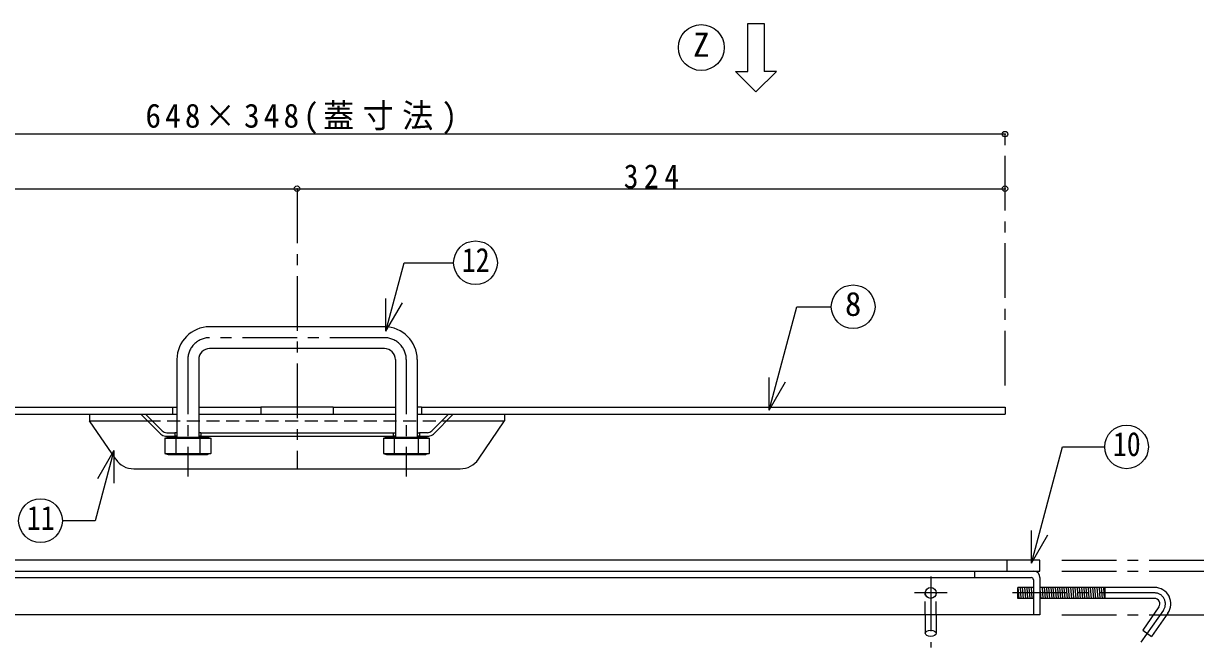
# Model space of a CAD drawing. Units: millimetres at full size, sheet at 1:5; details may follow other scales. Extents: x -1062 to 963, y -702 to 703.
# Drawn here: x -255 to 286, y -132 to 154 of the extents above; entities that cross this region are included whole.
import ezdxf
from ezdxf.enums import TextEntityAlignment as Align

# ---------------------------------------------------------------- set-up
doc = ezdxf.new("R2010")
doc.units = ezdxf.units.MM
doc.header["$LTSCALE"] = 5
doc.header["$PDMODE"] = 32
doc.header["$PDSIZE"] = 2.5
doc.linetypes.add('CHAIN1', pattern=[8, 5, -1, 1, -1])
doc.linetypes.add('DASHED1', pattern=[1.8, 1.2, -0.6])
doc.layers.add('0-A', color=4, linetype='Continuous', lineweight=9)
doc.styles.add('ＭＳ ゴシック', font='')
doc.styles.get('ＭＳ ゴシック').set_extended_font_data('MS Gothic')

msp = doc.modelspace()

# ---------------------------------------------------------------- linework, layer by layer
at = {"layer": '0-A'}
for p, q in [((76.352, 153.759), (83.852, 153.759)), ((76.352, 131.884), (76.352, 153.759)), ((83.852, 153.759), (83.852, 131.884)), ((70.727, 131.884), (76.352, 131.884)), ((194.102, 103.209), (-453.898, 103.209)), ((-453.898, 78.209), (-129.898, 78.209)), ((-129.898, 78.209), (194.102, 78.209)), ((-113.315, -21.791), (-146.481, -21.791)), ((-146.481, -24.991), (-113.315, -24.991)), ((-212.875, -45.624), (-224.898, -27.991)), ((-46.921, -45.624), (-34.898, -27.991)), ((-184.898, -33.491), (-185.898, -33.491)), ((-184.898, -34.991), (-185.898, -34.991)), ((-173.898, -33.491), (-174.898, -33.491)), ((-173.898, -34.991), (-174.898, -34.991)), ((-85.898, -33.491), (-84.898, -33.491)), ((-84.898, -34.991), (-85.898, -34.991)), ((-74.898, -33.491), (-73.898, -33.491)), ((-73.898, -34.991), (-74.898, -34.991)), ((-204.613, -49.991), (-55.183, -49.991)), ((195.102, -91.791), (-454.898, -91.791)), ((200.001, -104.291), (200.409, -109.291)), ((201.004, -104.291), (201.412, -109.291)), ((202.007, -104.291), (202.416, -109.291)), ((203.011, -104.291), (203.419, -109.291)), ((204.014, -104.291), (204.422, -109.291)), ((205.017, -104.291), (205.426, -109.291)), ((206.021, -104.291), (206.429, -109.291)), ((207.024, -104.291), (207.102, -105.246)), ((210.102, -105.124), (210.442, -109.291)), ((211.037, -104.291), (211.446, -109.291)), ((212.04, -104.291), (212.449, -109.291)), ((213.044, -104.291), (213.452, -109.291)), ((214.047, -104.291), (214.456, -109.291)), ((215.05, -104.291), (215.459, -109.291)), ((216.054, -104.291), (216.462, -109.291)), ((217.057, -104.291), (217.466, -109.291)), ((218.06, -104.291), (218.469, -109.291)), ((219.064, -104.291), (219.472, -109.291)), ((220.067, -104.291), (220.476, -109.291)), ((221.07, -104.291), (221.479, -109.291)), ((222.074, -104.291), (222.482, -109.291)), ((223.077, -104.291), (223.486, -109.291)), ((224.08, -104.291), (224.489, -109.291)), ((225.084, -104.291), (225.492, -109.291)), ((226.087, -104.291), (226.496, -109.291)), ((227.09, -104.291), (227.499, -109.291)), ((228.094, -104.291), (228.502, -109.291)), ((229.097, -104.291), (229.506, -109.291)), ((230.1, -104.291), (230.509, -109.291)), ((231.104, -104.291), (231.512, -109.291)), ((232.107, -104.291), (232.516, -109.291)), ((233.11, -104.291), (233.519, -109.291)), ((234.114, -104.291), (234.522, -109.291)), ((235.117, -104.291), (235.526, -109.291)), ((236.12, -104.291), (236.529, -109.291)), ((237.124, -104.291), (237.532, -109.291)), ((238.127, -104.291), (238.536, -109.291)), ((239.13, -104.291), (239.539, -109.291)), ((240.001, -109.291), (240.001, -104.291)), ((207.102, -116.791), (-466.898, -116.791)), ((157.602, -116.791), (157.602, -125.288)), ((162.602, -116.791), (162.602, -125.288))]:
    msp.add_line(p, q, dxfattribs=at)
at = {"layer": '0-A', "linetype": 'CHAIN1'}
for p, q in [((194.102, -11.791), (194.102, 103.209)), ((-129.898, 78.209), (-129.898, -49.991)), ((-89.898, 10.009), (-169.898, 10.009)), ((-179.898, 0.009), (-179.898, -53.491)), ((-79.898, 0.009), (-79.898, -53.491)), ((220.102, -91.791), (360.102, -91.791)), ((220.102, -96.791), (360.102, -96.791)), ((160.102, -99.291), (160.102, -131.722)), ((167.602, -106.791), (152.602, -106.791)), ((262.497, -106.791), (195.001, -106.791)), ((220.102, -116.791), (360.102, -116.791)), ((266.593, -114.659), (256.282, -129.384))]:
    msp.add_line(p, q, dxfattribs=at)
at = {"layer": '0-A', "color": 7, "lineweight": 18}
for p, q in [((-89.19, 13.019), (-89.19, 28.019)), ((-89.19, 13.019), (-81.69, 26.009)), ((86.185, -23.144), (98.866, 24.179)), ((98.866, 24.179), (114.603, 24.179)), ((-89.898, 15.009), (-169.898, 15.009)), ((-184.898, 0.009), (-184.898, -35.491)), ((-174.898, 0.009), (-174.898, -35.491)), ((-89.898, 5.009), (-169.898, 5.009)), ((-84.898, 0.009), (-84.898, -24.991)), ((-74.898, 0.009), (-74.898, -24.991)), ((86.185, -23.144), (86.185, -8.144)), ((86.185, -23.144), (93.685, -10.154)), ((-224.898, -24.991), (-224.898, -27.991)), ((-192.277, -34.112), (-201.398, -24.991)), ((-191.655, -32.612), (-199.277, -24.991)), ((-186.898, -21.791), (-184.898, -21.791)), ((-186.898, -24.991), (-184.898, -24.991)), ((-174.898, -21.791), (-146.481, -21.791)), ((-174.898, -24.991), (-146.481, -24.991)), ((-146.481, -21.791), (-146.481, -24.991)), ((-113.315, -21.791), (-113.315, -24.991)), ((-113.315, -21.791), (-84.898, -21.791)), ((-113.315, -24.991), (-84.898, -24.991)), ((-84.898, -24.991), (-84.898, -35.491)), ((-72.898, -21.791), (-74.898, -21.791)), ((-74.898, -24.991), (-74.898, -35.491)), ((-74.898, -24.991), (-72.898, -24.991)), ((-68.141, -32.612), (-60.519, -24.991)), ((-67.519, -34.112), (-58.398, -24.991)), ((-34.898, -24.991), (-34.898, -27.991)), ((-224.898, -27.991), (-198.398, -27.991)), ((-61.398, -27.991), (-34.898, -27.991)), ((-190.398, -35.991), (-169.398, -35.991)), ((-190.398, -35.991), (-190.398, -42.991)), ((-190.155, -34.991), (-185.898, -34.991)), ((-188.898, -35.491), (-170.898, -35.491)), ((-185.398, -35.991), (-185.398, -42.991)), ((-179.898, -35.491), (-174.398, -35.991)), ((-174.398, -35.991), (-170.898, -35.491)), ((-174.398, -35.991), (-174.398, -42.991)), ((-173.898, -33.491), (-85.898, -33.491)), ((-170.898, -35.491), (-169.398, -35.991)), ((-169.398, -35.991), (-169.398, -42.991)), ((-90.398, -35.991), (-69.398, -35.991)), ((-88.898, -35.491), (-70.898, -35.491)), ((-85.898, -33.491), (-85.898, -34.991)), ((-85.398, -35.991), (-79.898, -35.491)), ((-85.398, -35.991), (-85.398, -42.991)), ((-74.398, -35.991), (-74.398, -42.991)), ((-213.714, -41.542), (-221.214, -54.533)), ((-213.714, -41.542), (-213.714, -56.542)), ((-190.398, -42.991), (-169.398, -42.991)), ((-190.398, -42.991), (-188.898, -43.491)), ((-188.898, -43.491), (-185.398, -42.991)), ((-169.398, -42.991), (-170.898, -43.491)), ((-90.398, -42.991), (-69.398, -42.991)), ((-88.898, -43.491), (-85.398, -42.991)), ((-69.398, -42.991), (-70.898, -43.491)), ((-188.898, -43.491), (-170.898, -43.491)), ((206.168, -93.193), (206.168, -78.193)), ((206.168, -93.193), (213.668, -80.203)), ((-439.898, -96.791), (180.102, -96.791)), ((-439.898, -99.791), (180.102, -99.791)), ((200.001, -109.291), (200.001, -104.291)), ((207.102, -104.291), (200.001, -104.291)), ((262.497, -104.291), (210.102, -104.291)), ((207.102, -109.291), (200.001, -109.291)), ((262.497, -109.291), (210.102, -109.291)), ((268.641, -116.093), (261.198, -126.722))]:
    msp.add_line(p, q, dxfattribs=at)
at = {"layer": '0-A', "color": 5, "lineweight": 25}
for p, q in [((-453.898, -21.791), (-186.898, -21.791)), ((-453.898, -24.991), (-186.898, -24.991)), ((-186.898, -21.791), (-186.898, -24.991)), ((-72.898, -21.791), (194.102, -21.791)), ((-72.898, -21.791), (-72.898, -24.991)), ((-72.898, -24.991), (194.102, -24.991)), ((194.102, -21.791), (194.102, -24.991)), ((210.102, -91.791), (195.102, -91.791)), ((195.102, -96.791), (195.102, -91.791)), ((210.102, -96.791), (210.102, -91.791)), ((180.102, -96.791), (210.102, -96.791)), ((180.102, -96.791), (180.102, -99.791)), ((180.102, -99.791), (206.102, -99.791)), ((207.102, -100.791), (207.102, -116.791)), ((210.102, -99.791), (210.102, -116.791)), ((210.102, -116.791), (207.102, -116.791))]:
    msp.add_line(p, q, dxfattribs=at)
at = {"layer": '0-A', "linetype": 'DASHED1'}
for p, q in [((-198.398, -27.991), (-61.398, -27.991)), ((157.602, -116.791), (157.602, -106.791)), ((162.602, -116.791), (162.602, -106.791))]:
    msp.add_line(p, q, dxfattribs=at)
at = {"layer": '0-A'}
msp.add_lwpolyline([(70.727, 131.884), (80.102, 122.509), (89.477, 131.884), (83.852, 131.884)], dxfattribs=at)
at = {"layer": '0-A', "color": 7, "lineweight": 18}
for points in [[(-89.19, 13.019), (-80.804, 44.315), (-58.23, 44.315)], [(-190.398, -35.991), (-188.898, -35.491), (-185.398, -35.991), (-179.898, -35.491)], [(-189.534, -33.491), (-185.898, -33.491), (-185.898, -34.991)], [(-173.898, -33.491), (-173.898, -34.991), (-85.898, -34.991)], [(-90.398, -35.991), (-88.898, -35.491), (-85.398, -35.991)], [(-90.398, -35.991), (-90.398, -42.991), (-88.898, -43.491), (-70.898, -43.491)], [(-79.898, -35.491), (-74.398, -35.991), (-70.898, -35.491), (-69.398, -35.991), (-69.398, -42.991)], [(-70.262, -33.491), (-73.898, -33.491), (-73.898, -34.991), (-69.641, -34.991)], [(-213.714, -41.542), (-222.343, -73.745), (-237.306, -73.745)], [(-185.398, -42.991), (-179.898, -43.491), (-174.398, -42.991), (-170.898, -43.491)], [(-85.398, -42.991), (-79.898, -43.491), (-74.398, -42.991), (-70.898, -43.491)], [(206.168, -93.193), (220.434, -39.952), (239.717, -39.952)], [(264.545, -113.225), (257.102, -123.854), (261.198, -126.722)]]:
    msp.add_lwpolyline(points, dxfattribs=at)
for centre, radius in [((55.102, 142.822), 10.5), ((-48.23, 44.315), 10), ((124.603, 24.179), 10), ((249.717, -39.952), 10), ((-247.306, -73.745), 10)]:
    msp.add_circle(centre, radius, dxfattribs=at)
at = {"layer": '0-A'}
msp.add_circle((160.102, -106.791), 2.5, dxfattribs=at)
at = {"layer": '0-A', "color": 7, "lineweight": 18}
for centre, radius, start, end in [((-169.898, 0.009), 15, 90, 180), ((-89.898, 0.009), 15, 0, 90), ((-169.898, 0.009), 5, 90, 180), ((-89.898, 0.009), 5, 0, 90), ((-190.155, -31.991), 3, 225, 270), ((-189.534, -30.491), 3, 225, 270), ((-70.262, -30.491), 3, 270, 315), ((-69.641, -31.991), 3, 270, 315), ((262.497, -111.791), 7.5, 325, 90), ((262.497, -111.791), 2.5, 325, 90)]:
    msp.add_arc(centre, radius, start, end, dxfattribs=at)
at = {"layer": '0-A', "linetype": 'CHAIN1'}
for centre, radius, start, end in [((-169.898, 0.009), 10, 90, 180), ((-89.898, 0.009), 10, 0, 90), ((262.497, -111.791), 5, 325, 90)]:
    msp.add_arc(centre, radius, start, end, dxfattribs=at)
at = {"layer": '0-A'}
for centre, start, end in [((-204.613, -39.991), 214.28688, 270), ((-55.183, -39.991), 270, 325.71312)]:
    msp.add_arc(centre, 10, start, end, dxfattribs=at)
at = {"layer": '0-A', "color": 5, "lineweight": 25}
for centre, radius in [((207.102, -99.791), 3), ((206.102, -100.791), 1)]:
    msp.add_arc(centre, radius, 0, 90, dxfattribs=at)
at = {"layer": '0-A'}
msp.add_ellipse((160.102, -125.278), major_axis=(2.5, 0), ratio=0.57, dxfattribs=at)
for p in [(194.102, 103.209), (-129.898, 78.209), (194.102, 78.209)]:
    msp.add_point(p, dxfattribs=at)

# ---------------------------------------------------------------- texts
at = {"layer": '0-A', "color": 7, "style": 'ＭＳ ゴシック'}
for s, p in [('Z', (51.352, 135.322)), ('8', (120.853, 16.679))]:
    msp.add_text(s, height=11, dxfattribs=at).set_placement(p, align=Align.BOTTOM_LEFT)
at = {"layer": '0-A', "color": 7, "style": 'ＭＳ ゴシック', "width": 0.85}
for s, p in [('12', (-54.48, 36.815)), ('10', (243.467, -47.452)), ('11', (-253.556, -81.245))]:
    msp.add_text(s, height=11, dxfattribs=at).set_placement(p, align=Align.BOTTOM_LEFT)
at = {"layer": '0-A', "color": 7, "char_height": 11, "attachment_point": 7, "style": 'ＭＳ ゴシック'}
for s, insert in [('\\T1.27;\\W0.95;648×348(蓋寸法)', (-199.273, 103.209)), ('\\T1.38;\\W0.9;324', (19.602, 78.209))]:
    msp.add_mtext(s, dxfattribs=dict(at, insert=insert))

doc.saveas('drawing.dxf')
